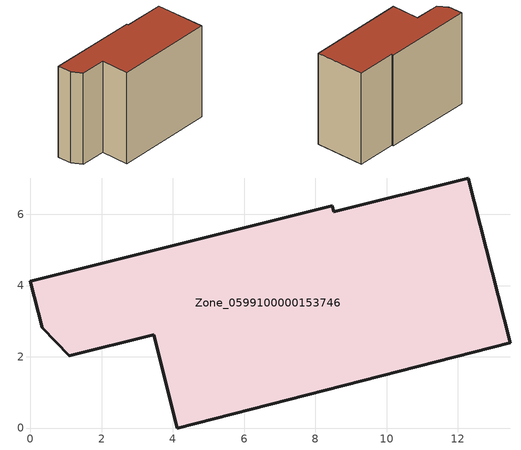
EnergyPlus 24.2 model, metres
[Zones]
Zone_0599100000153746
 floor ground (C_G): 4.12,0 3.47,2.62 1.1,2.02 0.33,2.81 0,4.12 8.48,6.24 8.52,6.07 12.3,7.02 13.47,2.4 z0
 wall outside (C_F): 8.52,6.07 8.48,6.24 0,4.12 0.33,2.81 1.1,2.02 3.47,2.62 4.12,0 13.47,2.4 12.3,7.02 8.52,6.07 z0:9.07
 roof outside (C_R): 4.12,0 13.47,2.4 12.3,7.02 8.52,6.07 8.48,6.24 0,4.12 0.33,2.81 1.1,2.02 3.47,2.62 z9.07
[BUILDING]
Pand.0599100000153746: North Axis=0; Terrain=City; Loads Convergence Tolerance Value=0.04; Temperature Convergence Tolerance Value=0.4; Solar Distribution=FullExterior; Maximum Number of Warmup Days=25; Minimum Number of Warmup Days=1
[Site:Location]
Rotterdam.The.Hague.AP_ZH_NLD Design_Conditions: Latitude=51.96; Longitude=4.45; Time Zone=1; Elevation=-4.5
[SITE:GROUNDTEMPERATURE:BUILDINGSURFACE]
18, 18, 18, 18, 18, 18, 18, 18, 18, 18, 18, 18
[MATERIAL] Thermal Absorptance=0.9; Solar Absorptance=0.7; Visible Absorptance=0.7
Name | Roughness | Thickness | Conductivity | Density | Specific Heat
G.TI.1975-1991 | MediumSmooth | 0.15 | 0.288461 | 540 | 1210
F.TI.1975-1991 | Rough | 0.3 | 0.230769 | 1920 | 840
R.TI.1975-1991 | MediumRough | 0.2 | 0.153846 | 1500 | 1000
[CONSTRUCTION]
C_G: G.TI.1975-1991
C_F: F.TI.1975-1991
C_R: R.TI.1975-1991
[ZONE]
Zone_0599100000153746: Type=1; Multiplier=1; Ceiling Height=Autocalculate; Volume=Autocalculate; Floor Area=autocalculate; Part of Total Floor Area=Yes
[ZONEINFILTRATION:DESIGNFLOWRATE]
Infil_Zone_0599100000153746: Zone or ZoneList or Space or SpaceList=Zone_0599100000153746; Schedule=AlwaysOn; Design Flow Rate Calculation Method=Flow/Area; Flow Rate per Floor Area=0.003; Constant Term Coefficient=1; Temperature Term Coefficient=0; Velocity Term Coefficient=0; Velocity Squared Term Coefficient=0
[HVACTEMPLATE:ZONE:IDEALLOADSAIRSYSTEM]
Zone_0599100000153746: Maximum Heating Supply Air Temperature=50; Minimum Cooling Supply Air Temperature=13; Maximum Heating Supply Air Humidity Ratio=0.0156; Minimum Cooling Supply Air Humidity Ratio=0.0077; Heating Limit=NoLimit; Cooling Limit=NoLimit; Dehumidification Control Type=ConstantSensibleHeatRatio; Cooling Sensible Heat Ratio=0.7; Dehumidification Setpoint=60; Humidification Control Type=None; Humidification Setpoint=30; Outdoor Air Method=None; Outdoor Air Flow Rate per Person=0.00944; Outdoor Air Flow Rate per Zone Floor Area=0; Outdoor Air Flow Rate per Zone=0; Demand Controlled Ventilation Type=None; Outdoor Air Economizer Type=NoEconomizer; Heat Recovery Type=None; Sensible Heat Recovery Effectiveness=0.7; Latent Heat Recovery Effectiveness=0.65
[ZONECONTROL:THERMOSTAT]
ThermostatControl_Zone_0599100000153746: Zone or ZoneList=Zone_0599100000153746; Control Type Schedule=DualSetpointControlType; Control 1=Thermostat_Zone_0599100000153746; Temperature Difference Between Cutout And Setpoint=0
[THERMOSTATSETPOINT:DUALSETPOINT]
Thermostat_Zone_0599100000153746: Heating Setpoint Temperature Schedule=HeatingSetpoint_Zone_0599100000153746; Cooling Setpoint Temperature Schedule=CoolingSetpoint_Zone_0599100000153746
[SCHEDULE:COMPACT]
HeatingSetpoint_Zone_0599100000153746: Through: 12/31, For: AllDays, Until: 24:00, 21
CoolingSetpoint_Zone_0599100000153746: Through: 12/31, For: AllDays, Until: 24:00, 24
DualSetpointControlType: Through: 12/31, For: AllDays, Until: 24:00, 4
AlwaysOn: Through: 12/31, For: AllDays, Until: 24:00, 1
